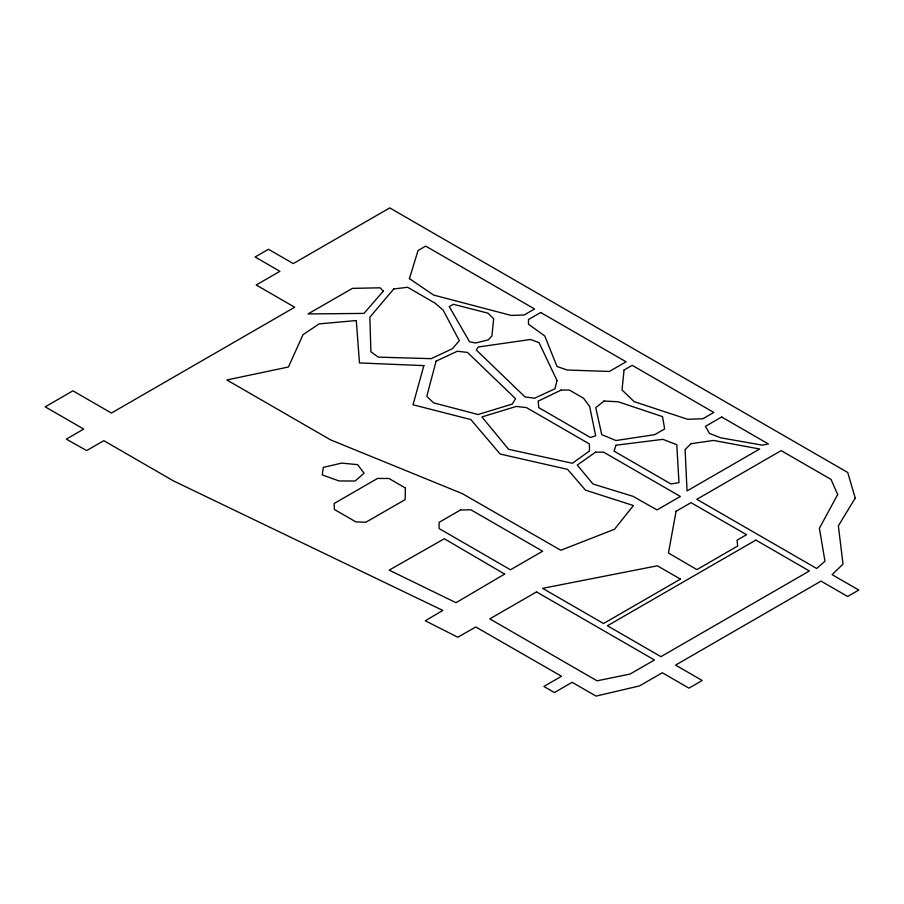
<?xml version="1.0" encoding="UTF-8"?>
<svg xmlns="http://www.w3.org/2000/svg" width="904" height="904" viewBox="0 0 904 904"><rect width="100%" height="100%" fill="white"/><g stroke="black" fill="none" stroke-linecap="round" stroke-linejoin="round"><path stroke-width="1.36" d="M409.433 278.613L418.032 250.555L425.716 246.125L534.58 308.976L524.162 314.987L511.223 315.428L433.547 295.054L409.433 278.613M405.387 487.979L405.173 499.596L365.871 522.241L355.86 521.879L334.423 509.506L334.096 503.528L377.51 478.465L388.912 478.465L405.387 487.979M493.663 318.796L491.923 335.949L488.25 339.881L475.662 342.989L469.571 341.814L449.254 306.625L453.322 304.286L488.013 313.179L493.663 318.796M624.065 370.018L622.031 389.963L634.224 401.692L687.718 419.32L702.883 418.744L713.798 412.439L632.19 365.329L624.065 370.018M323.372 467.379L322.208 474.894L338.977 480.939L355.159 481.018L364.086 473.221L357.634 464.656L341.678 463.108L323.372 467.379M676.079 511.291L668.44 552.999L696.916 569.61L737.675 546.027L737.054 540.174L746.546 534.705L691.04 502.658L676.079 511.291M557.022 380.573L554.988 388.788L534.58 398.223L525.021 396.924L476.284 349.972L478.272 347L530.524 339.475L539.044 342.661L557.022 380.573M436.112 361.137L426.79 396.302L433.558 402.845L478.092 414.518L512.24 404.088L515.585 398.709L467.458 352.424L457.3 351.249L436.112 361.137M423.874 365.611L413.004 404.766L470.86 419.58L500.138 454.034L567.554 469.345L585.453 490.137L633.41 505.551L614.517 529.258L560.808 550.253L462.238 493.595L330.615 439.886L226.847 379.974L288.432 367.001L302.998 334.695L319.123 323.881L356.278 320.547L359.487 362.945L423.874 365.611M615.986 445.209L614.042 451.13L670.926 483.968L678.972 482.668L676.802 444.711L662.881 439.344L615.986 445.209M837.68 494.522L819.386 528.298L824.979 561.203L816.696 568.514L696.826 499.313L781.169 450.621L831.013 479.402L837.68 494.522M855.229 498.093L838.37 525.846L843.003 564.096L832.121 574.661L858.8 590.063L847.658 596.493L821.024 581.114L675.559 665.107L702.193 680.475L688.938 688.136L662.304 672.757L639.512 685.91L596.064 696.103L572.142 682.317L554.412 692.554L543.88 686.452L561.531 676.26L475.786 626.981L457.763 637.23L425.275 620.777L442.836 610.437L173.726 481.041L103.813 440.677L86.66 450.576L66.32 439.141L83.699 429.061L45.2 406.834L72.908 390.833L111.418 413.06L294.704 307.236L256.205 284.997L279.912 271.313L255.097 256.985L268.465 249.267L293.28 263.595L389.737 207.897L847.749 472.498L855.229 498.093M393.737 288.986L369.849 317.18L370.9 351.769L378.234 357.136L431.242 358.651L452.407 348.718L459.334 340.695L443.163 310.151L435.039 303.111L407.591 287.269L393.737 288.986M383.307 291.133L363.984 313.406L308.027 313.948L352.424 288.365L380.098 287.811L383.307 291.133M691.04 443.694L685.096 449.537L687.04 490.928L759.688 448.994L713.538 440.44L691.04 443.694M604.053 401.048L595.747 407.625L601.759 434.654L615.986 440.519L654.756 434.654L664.643 428.948L662.53 416.62L618.099 401.76L604.053 401.048M589.442 451.006L572.435 463.277L508.624 449.322L481.945 416.925L516.297 406.427L526.456 407.602L589.442 443.966L589.442 451.006M595.533 452.169L577.249 465.074L593.024 484.035L632.992 496.319L657.05 509.912L680.35 496.454L603.657 452.169L595.533 452.169M504.635 574.074L456.011 602.697L389.172 570.13L444.327 538.75L504.635 574.074M540.682 312.49L528.49 319.53L528.49 324.22L544.739 335.949L557.022 366.504L567.181 370.018L609.386 371.454L626.099 361.803L540.682 312.49M460.531 509.969L439.107 522.342L439.107 528.535L510.455 569.791L542.637 551.214L470.882 509.788L460.531 509.969M721.663 416.981L705.414 426.372L709.482 433.411L720.748 437.83L762.298 445.141L768.4 443.966L721.663 416.981M536.535 591.905L489.798 618.878L597.069 680.814L630.077 674.056L654.451 659.988L536.535 591.905M680.452 579.114L603.533 623.523L542.615 588.346L657.389 565.791L680.452 579.114M755.868 540.083L607.431 625.771L660.948 656.666L809.374 570.978L755.868 540.083M561.214 390.031L538.174 401.127L538.784 407.681L590.47 437.513L595.668 435.83L589.657 406.461L583.566 398.246L569.339 390.031L561.214 390.031"/></g></svg>
